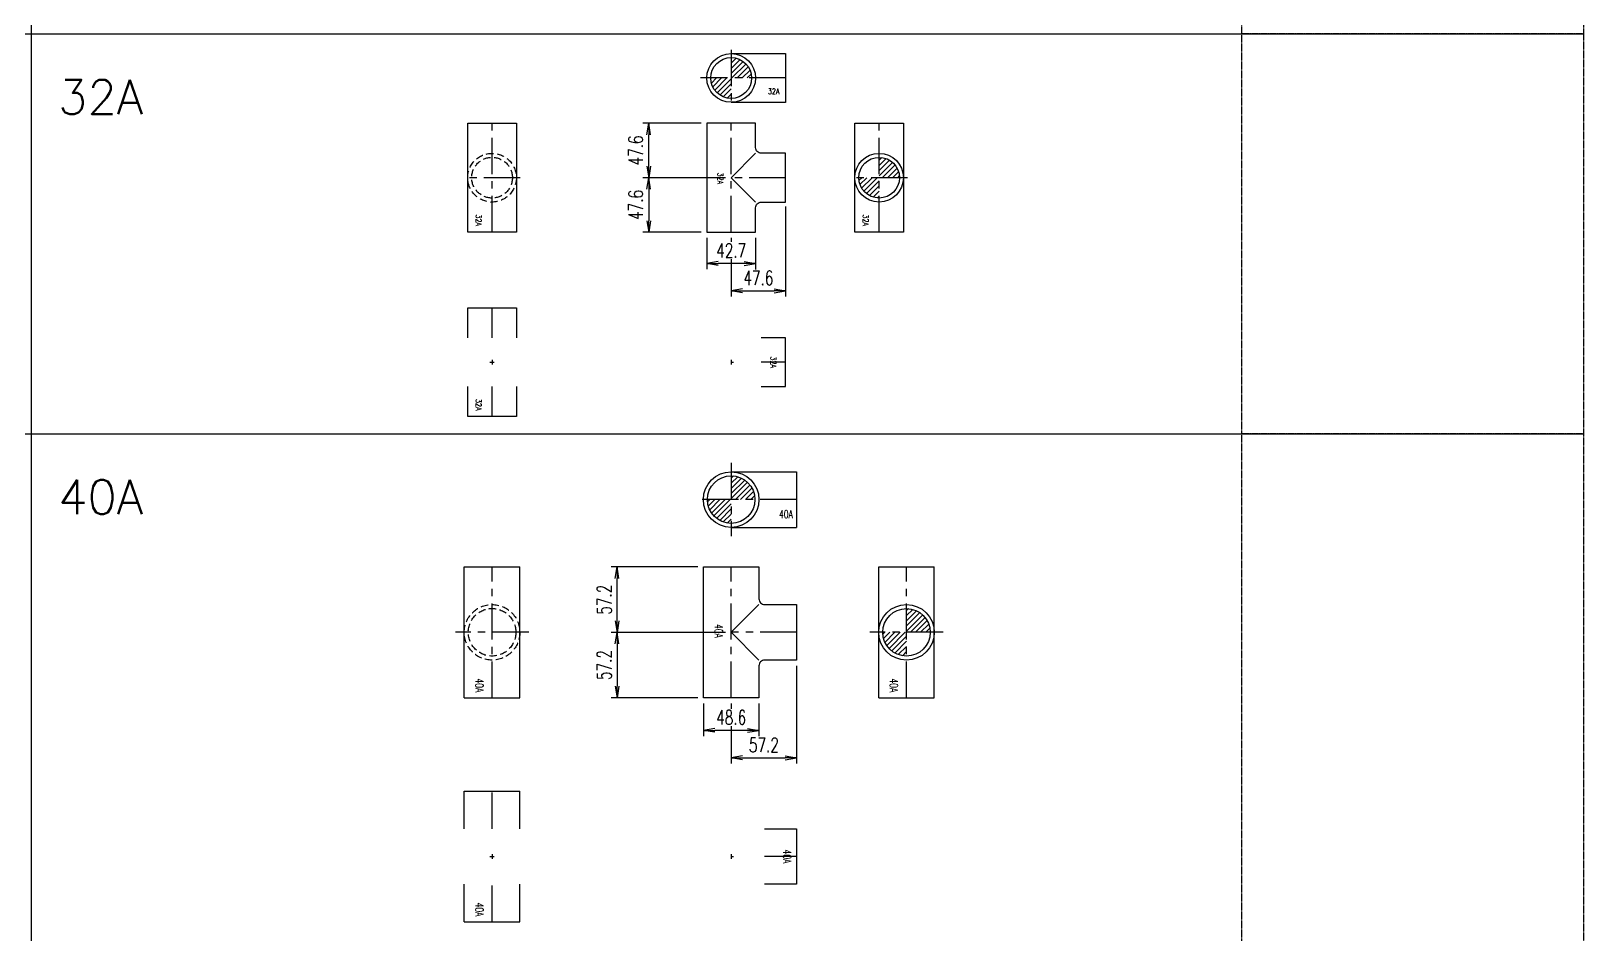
# Model space of a CAD drawing. Header units: millimetres. Extents: x 2090 to 42062, y -14812 to 2738.
# Drawn here: x 6967 to 8325, y 209 to 1000 of the extents above; entities that cross this region are included whole.
import ezdxf

# ---------------------------------------------------------------- set-up
doc = ezdxf.new("R2010")
doc.units = ezdxf.units.MM
doc.header["$PDMODE"] = 35
for name, pattern in [('CENTER', [50.8, 31.75, -6.35, 6.35, -6.35]), ('CENTER2', [1.125, 0.75, -0.125, 0.125, -0.125]), ('HIDDEN', [9.525, 6.35, -3.175])]:
    doc.linetypes.add(name, pattern=pattern)
for name, color, linetype in [('#配管（SUS)', 220, 'Continuous'), ('DIM', 1, 'Continuous'), ('skeleton', 7, 'Continuous')]:
    doc.layers.add(name, color=color, linetype=linetype)
doc.styles.add('kpk', font='romans.shx', dxfattribs={"width": 0.7, "bigfont": 'extfont2.shx'})
doc.styles.get("Standard").update_dxf_attribs({"font": 'romans.shx', "bigfont": 'extfont.shx'})
doc.dimstyles.new('1／5～KPK', dxfattribs={"dimscale": 5, "dimtxt": 2.5, "dimasz": 2, "dimexe": 1, "dimexo": 1, "dimgap": 1, "dimtad": 3, "dimdsep": 46, "dimtxsty": 'kpk', "dimblk": 'OPEN', "dimcen": 2.5, "dimclrd": 9, "dimclre": 9, "dimclrt": 4, "dimadec": 1, "dimazin": 2, "dimtfac": 1, "dimtmove": 0, "dimatfit": 2, "dimldrblk": 'OPEN', "dimfxl": 1, "dimtfill": 1, "dimlwd": -1, "dimlwe": -1, "dimarcsym": 1})

# ---------------------------------------------------------------- blocks, each defined once
blk = doc.blocks.new('_Open')
at = {"color": 0, "linetype": 'ByBlock', "lineweight": -2}
for p, q in [((-1, 0.17), (0, 0)), ((-1, -0.17), (0, 0)), ((0, 0), (-1, 0))]:
    blk.add_line(p, q, dxfattribs=at)
blk = doc.blocks.new('*D217')
at = {"layer": 'Defpoints', "color": 0, "linetype": 'ByBlock', "transparency": 16777216}
for p in [(7626.9, 851.5), (7579.3, 824), (7626.9, 772.6)]:
    blk.add_point(p, dxfattribs=at)
at = {"layer": 'DIM', "color": 9, "transparency": 16777216}
for p, q in [((7626.9, 846.5), (7626.9, 767.6)), ((7579.3, 819), (7579.3, 767.6)), ((7589.3, 772.6), (7616.9, 772.6))]:
    blk.add_line(p, q, dxfattribs=at)
at = {"layer": 'DIM', "color": 9, "linetype": 'ByBlock', "transparency": 16777216, "xscale": 10, "yscale": 10, "zscale": 10, "rotation": 180}
blk.add_blockref('_Open', (7579.3, 772.6), dxfattribs=at)
at = {"layer": 'DIM', "color": 9, "linetype": 'ByBlock', "transparency": 16777216, "xscale": 10, "yscale": 10, "zscale": 10}
blk.add_blockref('_Open', (7626.9, 772.6), dxfattribs=at)
at = {"layer": 'DIM', "color": 4, "linetype": 'ByBlock', "transparency": 16777216, "insert": (7603.1, 783.9), "char_height": 12.5, "attachment_point": 5, "style": 'kpk', "bg_fill": 3, "box_fill_scale": 1.1, "bg_fill_color": 256, "bg_fill_true_color": 13158600, "bg_fill_transparency": 0}
blk.add_mtext('47.6', dxfattribs=at)
blk = doc.blocks.new('*D218')
at = {"layer": 'Defpoints', "color": 0, "linetype": 'ByBlock', "transparency": 16777216}
for p in [(7557.9, 824), (7600.6, 824), (7557.9, 796.6)]:
    blk.add_point(p, dxfattribs=at)
at = {"layer": 'DIM', "color": 9, "transparency": 16777216}
for p, q in [((7557.9, 819), (7557.9, 791.6)), ((7600.6, 819), (7600.6, 791.6)), ((7590.6, 796.6), (7567.9, 796.6))]:
    blk.add_line(p, q, dxfattribs=at)
at = {"layer": 'DIM', "color": 9, "linetype": 'ByBlock', "transparency": 16777216, "xscale": 10, "yscale": 10, "zscale": 10, "rotation": 180}
blk.add_blockref('_Open', (7557.9, 796.6), dxfattribs=at)
at = {"layer": 'DIM', "color": 9, "linetype": 'ByBlock', "transparency": 16777216, "xscale": 10, "yscale": 10, "zscale": 10}
blk.add_blockref('_Open', (7600.6, 796.6), dxfattribs=at)
at = {"layer": 'DIM', "color": 4, "linetype": 'ByBlock', "transparency": 16777216, "insert": (7579.3, 807.9), "char_height": 12.5, "attachment_point": 5, "style": 'kpk', "bg_fill": 3, "box_fill_scale": 1.1, "bg_fill_color": 256, "bg_fill_true_color": 13158600, "bg_fill_transparency": 0}
blk.add_mtext('42.7', dxfattribs=at)
blk = doc.blocks.new('*D219')
at = {"layer": 'Defpoints', "color": 0, "linetype": 'ByBlock', "transparency": 16777216}
for p in [(7579.3, 871.6), (7507.1, 824), (7557.9, 824)]:
    blk.add_point(p, dxfattribs=at)
at = {"layer": 'DIM', "color": 9, "transparency": 16777216}
for p, q in [((7574.3, 871.6), (7502.1, 871.6)), ((7507.1, 861.6), (7507.1, 834)), ((7552.9, 824), (7502.1, 824))]:
    blk.add_line(p, q, dxfattribs=at)
at = {"layer": 'DIM', "color": 9, "linetype": 'ByBlock', "transparency": 16777216, "xscale": 10, "yscale": 10, "zscale": 10}
for p, rotation in [((7507.1, 871.6), 90), ((7507.1, 824), 270)]:
    blk.add_blockref('_Open', p, dxfattribs=dict(at, rotation=rotation))
at = {"layer": 'DIM', "color": 4, "linetype": 'ByBlock', "transparency": 16777216, "insert": (7495.8, 847.8), "char_height": 12.5, "attachment_point": 5, "rotation": 90, "style": 'kpk', "bg_fill": 3, "box_fill_scale": 1.1, "bg_fill_color": 256, "bg_fill_true_color": 13158600, "bg_fill_transparency": 0}
blk.add_mtext('47.6', dxfattribs=at)
blk = doc.blocks.new('*D220')
at = {"layer": 'Defpoints', "color": 0, "linetype": 'ByBlock', "transparency": 16777216}
for p in [(7507.1, 919.2), (7557.9, 919.2), (7579.3, 871.6)]:
    blk.add_point(p, dxfattribs=at)
at = {"layer": 'DIM', "color": 9, "transparency": 16777216}
for p, q in [((7552.9, 919.2), (7502.1, 919.2)), ((7507.1, 881.6), (7507.1, 909.2)), ((7574.3, 871.6), (7502.1, 871.6))]:
    blk.add_line(p, q, dxfattribs=at)
at = {"layer": 'DIM', "color": 9, "linetype": 'ByBlock', "transparency": 16777216, "xscale": 10, "yscale": 10, "zscale": 10}
for p, rotation in [((7507.1, 919.2), 90), ((7507.1, 871.6), 270)]:
    blk.add_blockref('_Open', p, dxfattribs=dict(at, rotation=rotation))
at = {"layer": 'DIM', "color": 4, "linetype": 'ByBlock', "transparency": 16777216, "insert": (7495.8, 895.4), "char_height": 12.5, "attachment_point": 5, "rotation": 90, "style": 'kpk', "bg_fill": 3, "box_fill_scale": 1.1, "bg_fill_color": 256, "bg_fill_true_color": 13158600, "bg_fill_transparency": 0}
blk.add_mtext('47.6', dxfattribs=at)
blk = doc.blocks.new('*D221')
at = {"layer": 'Defpoints', "color": 0, "linetype": 'ByBlock', "transparency": 16777216}
for p in [(7479.4, 531), (7555, 531), (7579.3, 473.8)]:
    blk.add_point(p, dxfattribs=at)
at = {"layer": 'DIM', "color": 9, "transparency": 16777216}
for p, q in [((7550, 531), (7474.4, 531)), ((7479.4, 483.8), (7479.4, 521)), ((7574.3, 473.8), (7474.4, 473.8))]:
    blk.add_line(p, q, dxfattribs=at)
at = {"layer": 'DIM', "color": 9, "linetype": 'ByBlock', "transparency": 16777216, "xscale": 10, "yscale": 10, "zscale": 10}
for p, rotation in [((7479.4, 531), 90), ((7479.4, 473.8), 270)]:
    blk.add_blockref('_Open', p, dxfattribs=dict(at, rotation=rotation))
at = {"layer": 'DIM', "color": 4, "linetype": 'ByBlock', "transparency": 16777216, "insert": (7468.2, 502.4), "char_height": 12.5, "attachment_point": 5, "rotation": 90, "style": 'kpk', "bg_fill": 3, "box_fill_scale": 1.1, "bg_fill_color": 256, "bg_fill_true_color": 13158600, "bg_fill_transparency": 0}
blk.add_mtext('57.2', dxfattribs=at)
blk = doc.blocks.new('*D222')
at = {"layer": 'Defpoints', "color": 0, "linetype": 'ByBlock', "transparency": 16777216}
for p in [(7579.3, 473.8), (7479.4, 416.6), (7555, 416.6)]:
    blk.add_point(p, dxfattribs=at)
at = {"layer": 'DIM', "color": 9, "transparency": 16777216}
for p, q in [((7574.3, 473.8), (7474.4, 473.8)), ((7479.4, 463.8), (7479.4, 426.6)), ((7550, 416.6), (7474.4, 416.6))]:
    blk.add_line(p, q, dxfattribs=at)
at = {"layer": 'DIM', "color": 9, "linetype": 'ByBlock', "transparency": 16777216, "xscale": 10, "yscale": 10, "zscale": 10}
for p, rotation in [((7479.4, 473.8), 90), ((7479.4, 416.6), 270)]:
    blk.add_blockref('_Open', p, dxfattribs=dict(at, rotation=rotation))
at = {"layer": 'DIM', "color": 4, "linetype": 'ByBlock', "transparency": 16777216, "insert": (7468.2, 445.2), "char_height": 12.5, "attachment_point": 5, "rotation": 90, "style": 'kpk', "bg_fill": 3, "box_fill_scale": 1.1, "bg_fill_color": 256, "bg_fill_true_color": 13158600, "bg_fill_transparency": 0}
blk.add_mtext('57.2', dxfattribs=at)
blk = doc.blocks.new('*D223')
at = {"layer": 'Defpoints', "color": 0, "linetype": 'ByBlock', "transparency": 16777216}
for p in [(7636.5, 449.5), (7579.3, 416.6), (7636.5, 364)]:
    blk.add_point(p, dxfattribs=at)
at = {"layer": 'DIM', "color": 9, "transparency": 16777216}
for p, q in [((7636.5, 444.5), (7636.5, 359)), ((7579.3, 411.6), (7579.3, 359)), ((7589.3, 364), (7626.5, 364))]:
    blk.add_line(p, q, dxfattribs=at)
at = {"layer": 'DIM', "color": 9, "linetype": 'ByBlock', "transparency": 16777216, "xscale": 10, "yscale": 10, "zscale": 10, "rotation": 180}
blk.add_blockref('_Open', (7579.3, 364), dxfattribs=at)
at = {"layer": 'DIM', "color": 9, "linetype": 'ByBlock', "transparency": 16777216, "xscale": 10, "yscale": 10, "zscale": 10}
blk.add_blockref('_Open', (7636.5, 364), dxfattribs=at)
at = {"layer": 'DIM', "color": 4, "linetype": 'ByBlock', "transparency": 16777216, "insert": (7607.9, 375.3), "char_height": 12.5, "attachment_point": 5, "style": 'kpk', "bg_fill": 3, "box_fill_scale": 1.1, "bg_fill_color": 256, "bg_fill_true_color": 13158600, "bg_fill_transparency": 0}
blk.add_mtext('57.2', dxfattribs=at)
blk = doc.blocks.new('*D224')
at = {"layer": 'Defpoints', "color": 0, "linetype": 'ByBlock', "transparency": 16777216}
for p in [(7555, 416.6), (7603.6, 416.6), (7555, 388)]:
    blk.add_point(p, dxfattribs=at)
at = {"layer": 'DIM', "color": 9, "transparency": 16777216}
for p, q in [((7555, 411.6), (7555, 383)), ((7603.6, 411.6), (7603.6, 383)), ((7593.6, 388), (7565, 388))]:
    blk.add_line(p, q, dxfattribs=at)
at = {"layer": 'DIM', "color": 9, "linetype": 'ByBlock', "transparency": 16777216, "xscale": 10, "yscale": 10, "zscale": 10, "rotation": 180}
blk.add_blockref('_Open', (7555, 388), dxfattribs=at)
at = {"layer": 'DIM', "color": 9, "linetype": 'ByBlock', "transparency": 16777216, "xscale": 10, "yscale": 10, "zscale": 10}
blk.add_blockref('_Open', (7603.6, 388), dxfattribs=at)
at = {"layer": 'DIM', "color": 4, "linetype": 'ByBlock', "transparency": 16777216, "insert": (7579.3, 399.3), "char_height": 12.5, "attachment_point": 5, "style": 'kpk', "bg_fill": 3, "box_fill_scale": 1.1, "bg_fill_color": 256, "bg_fill_true_color": 13158600, "bg_fill_transparency": 0}
blk.add_mtext('48.6', dxfattribs=at)
blk = doc.blocks.new('(SUS)32A-T-1')
at = {"layer": '#配管（SUS)', "color": 2, "linetype": 'CENTER'}
for p, q in [((0, -47.6), (0, 47.6)), ((47.6, 0), (0, 0))]:
    blk.add_line(p, q, dxfattribs=at)
at = {"layer": '#配管（SUS)', "color": 0, "linetype": 'ByBlock'}
blk.add_lwpolyline([(47.6, 21.4), (26.3, 21.4, -0.414214), (21.4, 26.3), (21.4, 47.6), (-21.4, 47.6), (-21.4, -47.6), (21.4, -47.6), (21.4, -26.3, -0.414214), (26.3, -21.4), (47.6, -21.4)], format="xyb", close=True, dxfattribs=at)
blk.add_lwpolyline([(21.4, 21.4), (0, 0), (21.4, -21.4)], dxfattribs=at)
at = {"layer": 'Defpoints', "color": 5, "insert": (-9.4, -0.6), "char_height": 5, "attachment_point": 5, "rotation": 270}
blk.add_mtext('{\\W0.7;32A}', dxfattribs=at)
blk = doc.blocks.new('(SUS)32A-T-2')
at = {"layer": '#配管（SUS)'}
h = blk.add_hatch(dxfattribs=at)
h.set_pattern_fill('ANSI31', color=252)
h.set_pattern_definition([(45, (-7708.7047, -871.6205), (-2.245064, 2.245064), [])])
h.paths.add_polyline_path([(0, 0), (-17.8, 0, 0.414214), (0, -17.8)])
h.paths.add_polyline_path([(0, 17.8), (0, 0), (17.8, 0, 0.414214)])
at = {"layer": '#配管（SUS)', "color": 2, "linetype": 'CENTER'}
for p, q in [((0, -47.6), (0, 47.6)), ((24.7, 0), (-24.7, 0))]:
    blk.add_line(p, q, dxfattribs=at)
at = {"layer": '#配管（SUS)', "color": 0, "linetype": 'ByBlock'}
blk.add_lwpolyline([(21.4, 47.6), (21.4, -47.6), (-21.3, -47.6), (-21.3, 47.6)], close=True, dxfattribs=at)
for radius in [21.3, 17.8]:
    blk.add_circle((0, 0), radius, dxfattribs=at)
at = {"layer": 'Defpoints', "color": 5, "insert": (-11.7, -37.2), "char_height": 5, "attachment_point": 5, "rotation": 270}
blk.add_mtext('{\\W0.7;32A}', dxfattribs=at)
blk = doc.blocks.new('(SUS)32A-T-3')
at = {"layer": '#配管（SUS)'}
h = blk.add_hatch(dxfattribs=at)
h.set_pattern_fill('ANSI31', color=252)
h.set_pattern_definition([(45, (-7579.2525, -958.8872), (-2.245064, 2.245064), [])])
h.paths.add_polyline_path([(0, 0), (-17.9, 0, 0.414214), (0, -17.9)])
h.paths.add_polyline_path([(0, 17.9), (0, 0), (17.9, 0, 0.414214)])
at = {"layer": '#配管（SUS)', "color": 2, "linetype": 'CENTER'}
for p, q in [((0, 24.7), (0, -24.7)), ((47.6, 0), (-26.8, 0))]:
    blk.add_line(p, q, dxfattribs=at)
at = {"layer": '#配管（SUS)', "color": 0, "linetype": 'ByBlock'}
blk.add_lwpolyline([(0, 21.3), (47.6, 21.3), (47.6, -21.4), (0, -21.4)], dxfattribs=at)
for radius in [21.3, 17.9]:
    blk.add_circle((0, 0), radius, dxfattribs=at)
at = {"layer": 'Defpoints', "color": 5, "insert": (37.2, -11.7), "char_height": 5, "attachment_point": 5}
blk.add_mtext('{\\W0.7;32A}', dxfattribs=at)
blk = doc.blocks.new('(SUS)32A-T-4')
at = {"layer": '#配管（SUS)', "color": 2, "linetype": 'CENTER'}
for p, q in [((0, -47.6), (0, 47.6)), ((24.7, 0), (-24.7, 0))]:
    blk.add_line(p, q, dxfattribs=at)
at = {"layer": '#配管（SUS)', "color": 0, "linetype": 'ByBlock'}
blk.add_lwpolyline([(21.4, 47.6), (21.4, -47.6), (-21.3, -47.6), (-21.3, 47.6)], close=True, dxfattribs=at)
at = {"layer": '#配管（SUS)', "color": 252, "linetype": 'HIDDEN'}
for radius in [21.3, 17.8]:
    blk.add_circle((0, 0), radius, dxfattribs=at)
at = {"layer": 'Defpoints', "color": 5, "insert": (-11.7, -37.2), "char_height": 5, "attachment_point": 5, "rotation": 270}
blk.add_mtext('{\\W0.7;32A}', dxfattribs=at)
blk = doc.blocks.new('(SUS)32A-T-5')
at = {"layer": '#配管（SUS)', "color": 2, "linetype": 'CENTER'}
for p, q in [((0, 21.4), (0, 47.6)), ((-2, 0), (2, 0)), ((0, 2), (0, -2)), ((0, -47.6), (0, -21.3))]:
    blk.add_line(p, q, dxfattribs=at)
at = {"layer": '#配管（SUS)', "color": 0, "linetype": 'ByBlock'}
for points in [[(-21.3, 21.4), (-21.3, 47.6), (21.4, 47.6), (21.4, 21.4)], [(21.4, -21.3), (21.4, -47.6), (-21.3, -47.6), (-21.3, -21.3)]]:
    blk.add_lwpolyline(points, dxfattribs=at)
at = {"layer": 'Defpoints', "color": 5, "insert": (-11.7, -37.2), "char_height": 5, "attachment_point": 5, "rotation": 270}
blk.add_mtext('{\\W0.7;32A}', dxfattribs=at)
blk = doc.blocks.new('(SUS)32A-T-6')
at = {"layer": '#配管（SUS)', "color": 2, "linetype": 'CENTER'}
for p, q in [((0, 2), (0, -2)), ((0, 0), (2, 0)), ((47.6, 0), (26.35, 0))]:
    blk.add_line(p, q, dxfattribs=at)
at = {"layer": '#配管（SUS)', "color": 0, "linetype": 'ByBlock'}
blk.add_lwpolyline([(26.35, -21.35), (47.6, -21.35), (47.6, 21.35), (26.35, 21.35)], dxfattribs=at)
at = {"layer": 'Defpoints', "color": 5, "insert": (36.975, 0), "char_height": 5, "attachment_point": 5, "rotation": 270}
blk.add_mtext('{\\W0.7;32A}', dxfattribs=at)
blk = doc.blocks.new('(SUS)40A-T-3')
at = {"layer": '#配管（SUS)'}
h = blk.add_hatch(dxfattribs=at)
h.set_pattern_fill('ANSI31', color=252)
h.set_pattern_definition([(45, (-7579.2525, -589.9695), (-2.245064, 2.245064), [])])
h.paths.add_polyline_path([(0, 0), (-20.8, 0, 0.414214), (0, -20.8)])
h.paths.add_polyline_path([(0, 20.8), (0, 0), (20.8, 0, 0.414214)])
at = {"layer": '#配管（SUS)', "color": 2, "linetype": 'CENTER'}
for p, q in [((0, 32.1), (0, -32.1)), ((57.2, 0), (-31.5, 0))]:
    blk.add_line(p, q, dxfattribs=at)
at = {"layer": '#配管（SUS)', "color": 0, "linetype": 'ByBlock'}
for p, q in [((0, 24.3), (57.2, 24.3)), ((57.2, 24.3), (57.2, -24.3)), ((0, -24.3), (57.2, -24.3))]:
    blk.add_line(p, q, dxfattribs=at)
for radius in [24.3, 20.8]:
    blk.add_circle((0, 0), radius, dxfattribs=at)
at = {"layer": 'Defpoints', "color": 5, "insert": (47.9, -12.8), "char_height": 7, "attachment_point": 5}
blk.add_mtext('{\\W0.7;40A}', dxfattribs=at)
blk = doc.blocks.new('(SUS)40A-T-1')
at = {"layer": '#配管（SUS)', "color": 2, "linetype": 'CENTER'}
for p, q in [((0, -57.2), (0, 57.2)), ((57.2, 0), (0, 0))]:
    blk.add_line(p, q, dxfattribs=at)
at = {"layer": '#配管（SUS)', "color": 0, "linetype": 'ByBlock'}
for p, q in [((24.3, 24.3), (0, 0)), ((0, 0), (24.3, -24.3))]:
    blk.add_line(p, q, dxfattribs=at)
blk.add_lwpolyline([(29.3, 24.3), (57.2, 24.3), (57.2, -24.3), (29.3, -24.3, 0.414214), (24.3, -29.3), (24.3, -57.2), (-24.3, -57.2), (-24.3, 57.2), (24.3, 57.2), (24.3, 29.3, 0.414214)], format="xyb", close=True, dxfattribs=at)
at = {"layer": 'Defpoints', "color": 5, "insert": (-10.9, 1.2), "char_height": 7, "attachment_point": 5, "rotation": 270}
blk.add_mtext('{\\W0.7;40A}', dxfattribs=at)
blk = doc.blocks.new('(SUS)40A-T-2')
at = {"layer": '#配管（SUS)'}
h = blk.add_hatch(dxfattribs=at)
h.set_pattern_fill('ANSI31', color=252)
h.set_pattern_definition([(45, (-7732.6658, -473.8202), (-2.245064, 2.245064), [])])
h.paths.add_polyline_path([(0, 0), (-20.8, 0, 0.414214), (0, -20.8)])
h.paths.add_polyline_path([(0, 20.8), (0, 0), (20.8, 0, 0.414214)])
at = {"layer": '#配管（SUS)', "color": 0, "linetype": 'ByBlock'}
for p, q in [((-24.3, -57.2), (-24.3, 57.2)), ((-24.3, 57.2), (24.3, 57.2)), ((24.3, -57.2), (24.3, 57.2)), ((-24.3, -57.2), (24.3, -57.2))]:
    blk.add_line(p, q, dxfattribs=at)
at = {"layer": '#配管（SUS)', "color": 2, "linetype": 'CENTER'}
for p, q in [((0, -57.2), (0, 57.2)), ((32.1, 0), (-32.1, 0))]:
    blk.add_line(p, q, dxfattribs=at)
at = {"layer": '#配管（SUS)', "color": 0, "linetype": 'ByBlock'}
for radius in [24.3, 20.8]:
    blk.add_circle((0, 0), radius, dxfattribs=at)
at = {"layer": 'Defpoints', "color": 5, "insert": (-11.1, -46.4), "char_height": 7, "attachment_point": 5, "rotation": 270}
blk.add_mtext('{\\W0.7;40A}', dxfattribs=at)
blk = doc.blocks.new('(SUS)40A-T-4')
at = {"layer": '#配管（SUS)', "color": 0, "linetype": 'ByBlock'}
for p, q in [((-24.3, -57.2), (-24.3, 57.2)), ((-24.3, 57.2), (24.3, 57.2)), ((24.3, -57.2), (24.3, 57.2)), ((-24.3, -57.2), (24.3, -57.2))]:
    blk.add_line(p, q, dxfattribs=at)
at = {"layer": '#配管（SUS)', "color": 2, "linetype": 'CENTER'}
for p, q in [((0, -57.2), (0, 57.2)), ((32.1, 0), (-32.1, 0))]:
    blk.add_line(p, q, dxfattribs=at)
at = {"layer": '#配管（SUS)', "color": 252, "linetype": 'HIDDEN'}
for radius in [24.3, 20.8]:
    blk.add_circle((0, 0), radius, dxfattribs=at)
at = {"layer": 'Defpoints', "color": 5, "insert": (-11.1, -46.4), "char_height": 7, "attachment_point": 5, "rotation": 270}
blk.add_mtext('{\\W0.7;40A}', dxfattribs=at)
blk = doc.blocks.new('(SUS)40A-T-5')
at = {"layer": '#配管（SUS)', "color": 0, "linetype": 'ByBlock'}
for p, q in [((-24.3, 24.3), (-24.3, 57.2)), ((-24.3, 57.2), (24.3, 57.2)), ((24.3, 24.3), (24.3, 57.2)), ((-24.3, -57.2), (-24.3, -24.3)), ((24.3, -57.2), (24.3, -24.3)), ((-24.3, -57.2), (24.3, -57.2))]:
    blk.add_line(p, q, dxfattribs=at)
at = {"layer": '#配管（SUS)', "color": 2, "linetype": 'CENTER'}
for p, q in [((0, 24.3), (0, 57.2)), ((-2, 0), (2, 0)), ((0, 2), (0, -2)), ((0, -57.2), (0, -24.3))]:
    blk.add_line(p, q, dxfattribs=at)
at = {"layer": 'Defpoints', "color": 5, "insert": (-11.1, -46.4), "char_height": 7, "attachment_point": 5, "rotation": 270}
blk.add_mtext('{\\W0.7;40A}', dxfattribs=at)
blk = doc.blocks.new('(SUS)40A-T-6')
at = {"layer": '#配管（SUS)', "color": 2, "linetype": 'CENTER'}
for p, q in [((0, 2), (0, -2)), ((0, 0), (2, 0)), ((57.2, 0), (29.3, 0))]:
    blk.add_line(p, q, dxfattribs=at)
at = {"layer": '#配管（SUS)', "color": 0, "linetype": 'ByBlock'}
blk.add_lwpolyline([(29.3, 24.3), (57.2, 24.3), (57.2, -24.3), (29.3, -24.3)], dxfattribs=at)
at = {"layer": 'Defpoints', "color": 5, "insert": (48.9, 0), "char_height": 7, "attachment_point": 5, "rotation": 270}
blk.add_mtext('{\\W0.7;40A}', dxfattribs=at)

msp = doc.modelspace()

# ---------------------------------------------------------------- linework, layer by layer
at = {"color": 0, "linetype": 'CENTER2'}
for points in [[(8325.36, 1247.568), (8025.778, 1247.568), (8025.778, 997.568), (8325.36, 997.568)], [(8325.36, 997.568), (8025.778, 997.568), (8025.778, 647.568), (8325.36, 647.568)], [(8325.36, 647.568), (8025.778, 647.568), (8025.778, 197.568), (8325.36, 197.568)]]:
    msp.add_lwpolyline(points, close=True, dxfattribs=at)
at = {"layer": 'skeleton'}
for p, q in [((6966.709, 1807.568), (6966.709, -6552.432)), ((5966.709, 997.568), (6966.709, 997.568)), ((6966.709, 997.568), (8325.36, 997.568)), ((5966.709, 647.568), (6966.709, 647.568)), ((6966.709, 647.568), (8325.36, 647.568))]:
    msp.add_line(p, q, dxfattribs=at)

# ---------------------------------------------------------------- block references
at = {"layer": '#配管（SUS)'}
for name, p in [('(SUS)32A-T-3', (7579.253, 958.887)), ('(SUS)32A-T-4', (7370.035, 871.62)), ('(SUS)32A-T-2', (7708.705, 871.62)), ('(SUS)32A-T-5', (7370.035, 710.137)), ('(SUS)32A-T-6', (7579.253, 710.137)), ('(SUS)40A-T-3', (7579.253, 589.97)), ('(SUS)40A-T-4', (7370.035, 473.82)), ('(SUS)40A-T-2', (7732.666, 473.82)), ('(SUS)40A-T-5', (7370.035, 277.644)), ('(SUS)40A-T-6', (7579.253, 277.644))]:
    msp.add_blockref(name, p, dxfattribs=at)

# ---------------------------------------------------------------- texts
at = {"color": 71, "char_height": 30, "attachment_point": 4}
for s, insert in [('32A', (6990.267, 942.262)), ('40A', (6990.267, 592.262))]:
    msp.add_mtext(s, dxfattribs=dict(at, insert=insert))

# ---------------------------------------------------------------- dimensions: what is measured, and where the dimension line sits
at = {"layer": 'DIM', "linetype": 'ByBlock'}
dim = msp.add_linear_dim(base=(7626.853, 772.63), p1=(7579.253, 824.02), p2=(7626.853, 851.502), dimstyle='1／5～KPK', dxfattribs=at)
dim.commit()
dim.dimension.update_dxf_attribs({"geometry": '*D217', "text_midpoint": (7603.053, 783.88)})
dim = msp.add_linear_dim(base=(7479.438, 531.02), p1=(7579.253, 473.82), p2=(7554.953, 531.02), angle=90, dimstyle='1／5～KPK', dxfattribs=at)
dim.commit()
dim.dimension.update_dxf_attribs({"geometry": '*D221', "text_midpoint": (7468.188, 502.42)})

# ---------------------------------------------------------------- next in the draw order: dimensions: what is measured, and where the dimension line sits
dim = msp.add_linear_dim(base=(7557.903, 796.63), p1=(7600.603, 824.02), p2=(7557.903, 824.02), dimstyle='1／5～KPK', dxfattribs=at)
dim.commit()
dim.dimension.update_dxf_attribs({"geometry": '*D218', "text_midpoint": (7579.253, 807.88)})
dim = msp.add_linear_dim(base=(7479.438, 416.62), p1=(7579.253, 473.82), p2=(7554.953, 416.62), angle=90, dimstyle='1／5～KPK', dxfattribs=at)
dim.commit()
dim.dimension.update_dxf_attribs({"geometry": '*D222', "text_midpoint": (7468.188, 445.22)})

# ---------------------------------------------------------------- next in the draw order: dimensions: what is measured, and where the dimension line sits
dim = msp.add_linear_dim(base=(7507.068, 824.02), p1=(7579.253, 871.62), p2=(7557.903, 824.02), angle=90, dimstyle='1／5～KPK', dxfattribs=at)
dim.commit()
dim.dimension.update_dxf_attribs({"geometry": '*D219', "text_midpoint": (7495.818, 847.82)})
dim = msp.add_linear_dim(base=(7636.453, 364.047), p1=(7579.253, 416.62), p2=(7636.453, 449.52), dimstyle='1／5～KPK', dxfattribs=at)
dim.commit()
dim.dimension.update_dxf_attribs({"geometry": '*D223', "text_midpoint": (7607.853, 375.297)})

# ---------------------------------------------------------------- next in the draw order: dimensions: what is measured, and where the dimension line sits
dim = msp.add_linear_dim(base=(7507.068, 919.22), p1=(7579.253, 871.62), p2=(7557.903, 919.22), angle=90, dimstyle='1／5～KPK', dxfattribs=at)
dim.commit()
dim.dimension.update_dxf_attribs({"geometry": '*D220', "text_midpoint": (7495.818, 895.42)})
dim = msp.add_linear_dim(base=(7554.953, 388.047), p1=(7603.553, 416.62), p2=(7554.953, 416.62), dimstyle='1／5～KPK', dxfattribs=at)
dim.commit()
dim.dimension.update_dxf_attribs({"geometry": '*D224', "text_midpoint": (7579.253, 399.297)})

# ---------------------------------------------------------------- next in the draw order: block references
at = {"layer": '#配管（SUS)'}
for name, p in [('(SUS)32A-T-1', (7579.253, 871.62)), ('(SUS)40A-T-1', (7579.253, 473.82))]:
    msp.add_blockref(name, p, dxfattribs=at)

doc.saveas('drawing.dxf')
